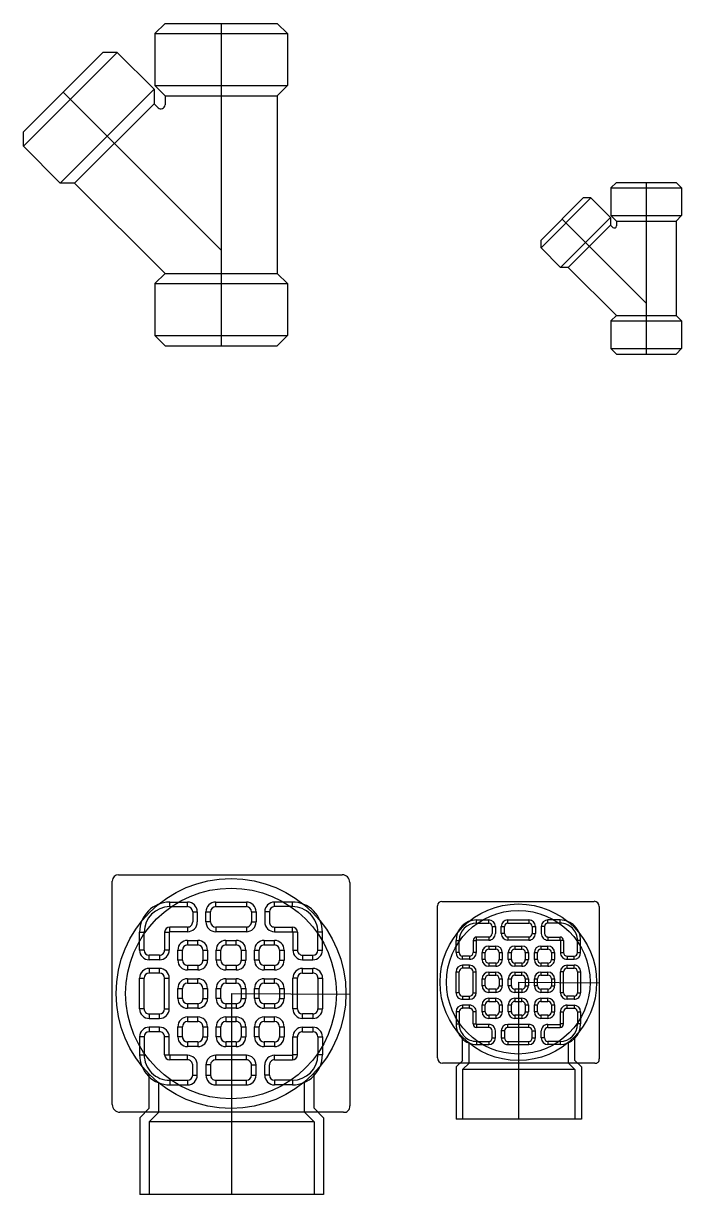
# Model space of a CAD drawing. Header units: millimetres. Extents: x -8500 to 104886, y -7800 to 56500.
# Drawn here: x 93448 to 93887, y 30254 to 31036 of the extents above; entities that cross this region are included whole.
import ezdxf

# ---------------------------------------------------------------- set-up
doc = ezdxf.new("R2010")
doc.units = ezdxf.units.MM
doc.header["$LTSCALE"] = 10
doc.layers.add('Y TEE 75', color=7, linetype='Continuous')

# ---------------------------------------------------------------- blocks, each defined once
blk = doc.blocks.new('Ytee 75 mirror')
at = {"layer": 'Y TEE 75'}
for p, q in [((32073.09, -30639.16), (32066.27, -30645.98)), ((32073.09, -30639.16), (32148.09, -30639.16)), ((32154.91, -30645.98), (32148.09, -30639.16)), ((32066.27, -30645.98), (32154.91, -30645.98)), ((32066.27, -30645.98), (32066.27, -30680.75)), ((32154.91, -30645.98), (32154.91, -30680.75)), ((32041.16, -30658.57), (31978.49, -30721.25)), ((32031.52, -30658.57), (31978.49, -30711.61)), ((32041.16, -30658.57), (32031.52, -30658.57)), ((32065.75, -30683.16), (32041.16, -30658.57)), ((32065.75, -30683.16), (32003.08, -30745.84)), ((32065.75, -30683.16), (32065.75, -30692.8)), ((32073.09, -30687.57), (32066.27, -30680.75)), ((32066.27, -30680.75), (32154.91, -30680.75)), ((32154.91, -30680.75), (32148.09, -30687.57)), ((32073.09, -30687.57), (32073.09, -30693.56)), ((32073.09, -30687.57), (32148.09, -30687.57)), ((32148.09, -30687.57), (32148.09, -30806.21)), ((32065.75, -30692.8), (32012.72, -30745.84)), ((32068.43, -30695.49), (32065.75, -30692.8)), ((31978.49, -30721.25), (31978.49, -30711.61)), ((32003.08, -30745.84), (31978.49, -30721.25)), ((32012.72, -30745.84), (32003.08, -30745.84)), ((32073.09, -30806.21), (32012.72, -30745.84)), ((32073.09, -30806.21), (32066.27, -30813.03)), ((32073.09, -30806.21), (32148.09, -30806.21)), ((32154.91, -30813.03), (32148.09, -30806.21)), ((32066.27, -30813.03), (32066.27, -30847.8)), ((32066.27, -30813.03), (32154.91, -30813.03)), ((32154.91, -30813.03), (32154.91, -30847.8)), ((32073.09, -30854.62), (32066.27, -30847.8)), ((32066.27, -30847.8), (32154.91, -30847.8)), ((32073.09, -30854.62), (32148.09, -30854.62)), ((32154.91, -30847.8), (32148.09, -30854.62))]:
    blk.add_line(p, q, dxfattribs=at)
at = {"layer": 'Y TEE 75', "color": 252}
blk.add_line((32110.59, -30639.16), (32110.59, -30854.62), dxfattribs=at)
at = {"layer": 'Y TEE 75', "color": 253}
blk.add_line((32110.59, -30790.67), (32005.01, -30685.09), dxfattribs=at)
at = {"layer": 'Y TEE 75'}
blk.add_arc((32070.36, -30693.56), 2.73, 225, 0, dxfattribs=at)
blk = doc.blocks.new('PT')
at = {"color": 0, "linetype": 'Continuous'}
for p, q in [((112.23, -92.76), (112.23, 54.09)), ((116.43, 58.29), (263.28, 58.29)), ((268.31, 53.25), (268.31, -93.6)), ((264.12, -97.8), (117.26, -97.8)), ((130.27, -101.48), (136.59, -95.16)), ((251.11, -101.48), (244.81, -95.19)), ((130.27, -101.48), (130.27, -151.92)), ((251.11, -101.48), (251.11, -151.92)), ((251.11, -151.92), (130.27, -151.92))]:
    blk.add_line(p, q, dxfattribs=at)
at = {"color": 7, "linetype": 'Continuous'}
for p, q in [((149.99, 40.33), (161.74, 40.33)), ((149.99, 37.31), (149.99, 40.33)), ((161.74, 37.31), (161.74, 40.33)), ((180.2, 40.33), (200.34, 40.33)), ((180.2, 37.31), (180.2, 40.33)), ((200.34, 40.33), (200.34, 37.31)), ((218.8, 37.31), (218.8, 40.33)), ((230.55, 40.33), (218.8, 40.33)), ((230.55, 37.31), (230.55, 40.33)), ((149.99, 37.31), (161.74, 37.31)), ((165.1, 33.95), (165.1, 27.24)), ((165.1, 33.95), (168.12, 33.95)), ((168.12, 33.95), (168.12, 27.24)), ((173.82, 27.24), (173.82, 33.95)), ((173.82, 33.95), (176.84, 33.95)), ((176.84, 27.24), (176.84, 33.95)), ((180.2, 37.31), (200.34, 37.31)), ((203.7, 33.95), (203.7, 27.24)), ((203.7, 33.95), (206.72, 33.95)), ((206.72, 33.95), (206.72, 27.24)), ((212.42, 33.95), (212.42, 27.24)), ((215.44, 33.95), (212.42, 33.95)), ((215.44, 33.95), (215.44, 27.24)), ((230.55, 37.31), (218.8, 37.31)), ((161.74, 23.88), (149.99, 23.88)), ((149.99, 20.86), (149.99, 23.88)), ((161.74, 23.88), (161.74, 20.86)), ((176.84, 27.24), (173.82, 27.24)), ((200.34, 23.88), (180.2, 23.88)), ((180.2, 23.88), (180.2, 20.86)), ((200.34, 23.88), (200.34, 20.86)), ((203.7, 27.24), (206.72, 27.24)), ((218.8, 23.88), (230.55, 23.88)), ((218.8, 23.88), (218.8, 20.86)), ((230.55, 20.86), (230.55, 23.88)), ((130.19, 8.78), (130.19, 20.52)), ((130.19, 20.52), (133.21, 20.52)), ((133.21, 8.78), (133.21, 20.52)), ((146.63, 20.52), (146.63, 8.78)), ((146.63, 20.52), (149.66, 20.52)), ((149.66, 20.52), (149.66, 8.78)), ((161.74, 20.86), (149.99, 20.86)), ((200.34, 20.86), (180.2, 20.86)), ((218.8, 20.86), (230.55, 20.86)), ((233.91, 20.52), (230.88, 20.52)), ((230.88, 20.52), (230.88, 8.78)), ((233.91, 20.52), (233.91, 8.78)), ((250.35, 20.52), (247.33, 20.52)), ((247.33, 8.78), (247.33, 20.52)), ((250.35, 8.78), (250.35, 20.52)), ((133.21, 8.78), (130.19, 8.78)), ((149.66, 8.78), (146.63, 8.78)), ((155.36, 2.06), (155.36, 8.78)), ((155.36, 8.78), (158.38, 8.78)), ((158.38, 2.06), (158.38, 8.78)), ((161.74, 15.15), (168.45, 15.15)), ((161.74, 15.15), (161.74, 12.13)), ((161.74, 12.13), (168.45, 12.13)), ((168.45, 12.13), (168.45, 15.15)), ((171.81, 8.78), (171.81, 2.06)), ((171.81, 8.78), (174.83, 8.78)), ((174.83, 8.78), (174.83, 2.06)), ((180.54, 2.06), (180.54, 8.78)), ((180.54, 8.78), (183.56, 8.78)), ((183.56, 2.06), (183.56, 8.78)), ((186.91, 15.15), (193.63, 15.15)), ((186.91, 15.15), (186.91, 12.13)), ((186.91, 12.13), (193.63, 12.13)), ((193.63, 12.13), (193.63, 15.15)), ((196.98, 8.78), (196.98, 2.06)), ((196.98, 8.78), (200, 8.78)), ((200, 8.78), (200, 2.06)), ((205.71, 2.06), (205.71, 8.78)), ((205.71, 8.78), (208.73, 8.78)), ((208.73, 2.06), (208.73, 8.78)), ((212.09, 15.15), (218.8, 15.15)), ((212.09, 15.15), (212.09, 12.13)), ((212.09, 12.13), (218.8, 12.13)), ((218.8, 12.13), (218.8, 15.15)), ((222.16, 8.78), (222.16, 2.06)), ((222.16, 8.78), (225.18, 8.78)), ((225.18, 8.78), (225.18, 2.06)), ((230.88, 8.78), (233.91, 8.78)), ((247.33, 8.78), (250.35, 8.78)), ((143.28, 5.42), (136.56, 5.42)), ((136.56, 2.4), (136.56, 5.42)), ((143.28, 2.4), (136.56, 2.4)), ((143.28, 5.42), (143.28, 2.4)), ((158.38, 2.06), (155.36, 2.06)), ((171.81, 2.06), (174.83, 2.06)), ((183.56, 2.06), (180.54, 2.06)), ((196.98, 2.06), (200, 2.06)), ((208.73, 2.06), (205.71, 2.06)), ((222.16, 2.06), (225.18, 2.06)), ((237.26, 5.42), (243.98, 5.42)), ((237.26, 5.42), (237.26, 2.4)), ((237.26, 2.4), (243.98, 2.4)), ((243.98, 2.4), (243.98, 5.42)), ((143.28, -3.31), (136.56, -3.31)), ((136.56, -3.31), (136.56, -6.33)), ((143.28, -6.33), (136.56, -6.33)), ((143.28, -6.33), (143.28, -3.31)), ((168.45, -1.29), (161.74, -1.29)), ((161.74, -1.29), (161.74, -4.31)), ((168.45, -4.31), (161.74, -4.31)), ((168.45, -1.29), (168.45, -4.31)), ((193.63, -1.29), (186.91, -1.29)), ((186.91, -1.29), (186.91, -4.31)), ((193.63, -4.31), (186.91, -4.31)), ((193.63, -1.29), (193.63, -4.31)), ((218.8, -1.29), (212.09, -1.29)), ((212.09, -1.29), (212.09, -4.31)), ((218.8, -4.31), (212.09, -4.31)), ((218.8, -1.29), (218.8, -4.31)), ((237.26, -3.31), (243.98, -3.31)), ((237.26, -6.33), (237.26, -3.31)), ((237.26, -6.33), (243.98, -6.33)), ((244.05, -6.29), (244.07, -3.27)), ((130.19, -9.69), (133.21, -9.69)), ((130.19, -29.82), (130.19, -9.69)), ((133.21, -29.82), (133.21, -9.69)), ((146.63, -29.82), (146.63, -9.69)), ((146.63, -9.69), (149.66, -9.69)), ((149.66, -29.82), (149.66, -9.69)), ((161.74, -10.02), (168.45, -10.02)), ((161.74, -10.02), (161.74, -13.04)), ((161.74, -13.04), (168.45, -13.04)), ((168.45, -13.04), (168.45, -10.02)), ((186.91, -10.02), (193.63, -10.02)), ((186.91, -10.02), (186.91, -13.04)), ((186.91, -13.04), (193.63, -13.04)), ((193.63, -13.04), (193.63, -10.02)), ((212.09, -10.02), (218.8, -10.02)), ((212.09, -10.02), (212.09, -13.04)), ((212.09, -13.04), (218.8, -13.04)), ((218.8, -13.04), (218.8, -10.02)), ((230.88, -29.82), (230.88, -9.69)), ((233.91, -9.69), (230.88, -9.69)), ((233.91, -29.82), (233.91, -9.69)), ((247.33, -9.69), (247.33, -29.82)), ((247.39, -9.67), (250.41, -9.69)), ((250.35, -9.69), (250.35, -29.82)), ((155.36, -23.11), (155.36, -16.4)), ((155.36, -16.4), (158.38, -16.4)), ((158.38, -23.11), (158.38, -16.4)), ((171.81, -16.4), (171.81, -23.11)), ((171.81, -16.4), (174.83, -16.4)), ((174.83, -16.4), (174.83, -23.11)), ((180.54, -23.11), (180.54, -16.4)), ((180.54, -16.4), (183.56, -16.4)), ((183.56, -23.11), (183.56, -16.4)), ((196.98, -16.4), (196.98, -23.11)), ((196.98, -16.4), (200, -16.4)), ((200, -16.4), (200, -23.11)), ((205.71, -23.11), (205.71, -16.4)), ((205.71, -16.4), (208.73, -16.4)), ((208.73, -23.11), (208.73, -16.4)), ((222.16, -16.4), (222.16, -23.11)), ((222.16, -16.4), (225.18, -16.4)), ((225.18, -16.4), (225.18, -23.11)), ((133.21, -29.82), (130.19, -29.82)), ((146.63, -29.82), (149.66, -29.82)), ((158.38, -23.11), (155.36, -23.11)), ((168.45, -26.47), (161.74, -26.47)), ((161.74, -26.47), (161.74, -29.49)), ((168.45, -29.49), (161.74, -29.49)), ((168.45, -26.47), (168.45, -29.49)), ((171.81, -23.11), (174.83, -23.11)), ((183.56, -23.11), (180.54, -23.11)), ((193.63, -26.47), (186.91, -26.47)), ((186.91, -26.47), (186.91, -29.49)), ((193.63, -29.49), (186.91, -29.49)), ((193.63, -26.47), (193.63, -29.49)), ((196.98, -23.11), (200, -23.11)), ((208.73, -23.11), (205.71, -23.11)), ((218.8, -26.47), (212.09, -26.47)), ((212.09, -26.47), (212.09, -29.49)), ((218.8, -29.49), (212.09, -29.49)), ((218.8, -26.47), (218.8, -29.49)), ((222.16, -23.11), (225.18, -23.11)), ((233.91, -29.82), (230.88, -29.82)), ((247.33, -29.82), (250.35, -29.82)), ((136.56, -33.18), (143.28, -33.18)), ((136.56, -33.18), (136.56, -36.2)), ((136.56, -36.2), (143.28, -36.2)), ((143.28, -36.2), (143.28, -33.18)), ((161.74, -35.2), (168.45, -35.2)), ((161.74, -35.2), (161.74, -38.22)), ((161.74, -38.22), (168.45, -38.22)), ((168.45, -38.22), (168.45, -35.2)), ((186.91, -35.2), (193.63, -35.2)), ((186.91, -35.2), (186.91, -38.22)), ((186.91, -38.22), (193.63, -38.22)), ((193.63, -38.22), (193.63, -35.2)), ((212.09, -35.2), (218.8, -35.2)), ((212.09, -35.2), (212.09, -38.22)), ((212.09, -38.22), (218.8, -38.22)), ((218.8, -38.22), (218.8, -35.2)), ((243.98, -33.18), (237.26, -33.18)), ((237.26, -36.2), (237.26, -33.18)), ((243.98, -36.2), (237.26, -36.2)), ((243.98, -33.18), (243.98, -36.2)), ((143.28, -41.91), (136.56, -41.91)), ((136.56, -41.91), (136.56, -44.93)), ((143.28, -44.93), (136.56, -44.93)), ((143.28, -44.93), (143.28, -41.91)), ((155.36, -48.29), (155.36, -41.57)), ((155.36, -41.57), (158.38, -41.57)), ((158.38, -48.29), (158.38, -41.57)), ((171.81, -41.57), (171.81, -48.29)), ((171.81, -41.57), (174.83, -41.57)), ((174.83, -41.57), (174.83, -48.29)), ((180.54, -48.29), (180.54, -41.57)), ((180.54, -41.57), (183.56, -41.57)), ((183.56, -48.29), (183.56, -41.57)), ((196.98, -41.57), (196.98, -48.29)), ((196.98, -41.57), (200, -41.57)), ((200, -41.57), (200, -48.29)), ((205.71, -48.29), (205.71, -41.57)), ((205.71, -41.57), (208.73, -41.57)), ((208.73, -48.29), (208.73, -41.57)), ((222.16, -41.57), (222.16, -48.29)), ((222.16, -41.57), (225.18, -41.57)), ((225.18, -41.57), (225.18, -48.29)), ((237.26, -41.91), (243.98, -41.91)), ((237.26, -44.93), (237.26, -41.91)), ((237.26, -44.93), (243.98, -44.93)), ((243.98, -41.91), (243.98, -44.93)), ((133.21, -48.29), (130.19, -48.29)), ((130.19, -48.29), (130.19, -60.03)), ((133.21, -48.29), (133.21, -60.03)), ((146.63, -60.03), (146.63, -48.29)), ((149.66, -48.29), (146.63, -48.29)), ((149.66, -60.03), (149.66, -48.29)), ((158.38, -48.29), (155.36, -48.29)), ((168.45, -51.64), (161.74, -51.64)), ((161.74, -51.64), (161.74, -54.66)), ((168.45, -51.64), (168.45, -54.66)), ((171.81, -48.29), (174.83, -48.29)), ((183.56, -48.29), (180.54, -48.29)), ((193.63, -51.64), (186.91, -51.64)), ((186.91, -51.64), (186.91, -54.66)), ((193.63, -51.64), (193.63, -54.66)), ((196.98, -48.29), (200, -48.29)), ((208.73, -48.29), (205.71, -48.29)), ((218.8, -51.64), (212.09, -51.64)), ((212.09, -51.64), (212.09, -54.66)), ((218.8, -51.64), (218.8, -54.66)), ((222.16, -48.29), (225.18, -48.29)), ((230.88, -60.03), (230.88, -48.29)), ((230.88, -48.29), (233.91, -48.29)), ((233.91, -60.03), (233.91, -48.29)), ((247.33, -48.29), (250.35, -48.29)), ((247.33, -48.29), (247.33, -60.03)), ((250.35, -48.29), (250.35, -60.03)), ((130.19, -60.03), (133.21, -60.03)), ((146.63, -60.03), (149.66, -60.03)), ((161.74, -60.37), (149.99, -60.37)), ((149.99, -60.37), (149.99, -63.39)), ((168.45, -54.66), (161.74, -54.66)), ((161.74, -63.39), (161.74, -60.37)), ((200.34, -60.37), (180.2, -60.37)), ((180.2, -63.39), (180.2, -60.37)), ((193.63, -54.66), (186.91, -54.66)), ((200.34, -63.39), (200.34, -60.37)), ((218.8, -54.66), (212.09, -54.66)), ((218.8, -63.39), (218.8, -60.37)), ((218.8, -60.37), (230.55, -60.37)), ((230.55, -60.37), (230.55, -63.39)), ((233.91, -60.03), (230.88, -60.03)), ((250.35, -60.03), (247.33, -60.03)), ((161.74, -63.39), (149.99, -63.39)), ((165.1, -73.46), (165.1, -66.75)), ((168.12, -73.46), (168.12, -66.75)), ((173.82, -66.75), (173.82, -73.46)), ((176.84, -66.75), (173.82, -66.75)), ((176.84, -66.75), (176.84, -73.46)), ((200.34, -63.39), (180.2, -63.39)), ((203.7, -73.46), (203.7, -66.75)), ((203.7, -66.75), (206.72, -66.75)), ((206.72, -73.46), (206.72, -66.75)), ((212.42, -73.46), (212.42, -66.75)), ((215.44, -73.46), (215.44, -66.75)), ((218.8, -63.39), (230.55, -63.39)), ((149.99, -76.82), (149.99, -79.84)), ((149.99, -76.82), (161.74, -76.82)), ((161.74, -76.82), (161.74, -79.84)), ((165.1, -73.46), (168.12, -73.46)), ((173.82, -73.46), (176.84, -73.46)), ((180.2, -76.82), (200.34, -76.82)), ((180.2, -76.82), (180.2, -79.84)), ((200.34, -79.84), (200.34, -76.82)), ((203.7, -73.46), (206.72, -73.46)), ((215.44, -73.46), (212.42, -73.46)), ((230.55, -76.82), (218.8, -76.82)), ((218.8, -76.82), (218.8, -79.84)), ((230.55, -76.82), (230.55, -79.84)), ((149.99, -79.84), (161.74, -79.84)), ((180.2, -79.84), (200.34, -79.84)), ((230.55, -79.84), (218.8, -79.84))]:
    blk.add_line(p, q, dxfattribs=at)
at = {"color": 252}
blk.add_line((190.69, -151.92), (190.69, -19.72), dxfattribs=at)
at = {"color": 253}
blk.add_line((190.69, -19.72), (268.31, -20.17), dxfattribs=at)
at = {"color": 8, "linetype": 'Continuous', "ltscale": 0.005}
for p, q in [((136.56, -95.19), (136.56, -72.85)), ((244.81, -95.19), (244.81, -71.99)), ((142.86, -97.8), (142.86, -78.54)), ((238.52, -97.8), (238.52, -77.85)), ((136.56, -104.09), (142.86, -97.8)), ((244.81, -104.09), (238.52, -97.8)), ((244.81, -104.09), (136.56, -104.09)), ((136.56, -104.09), (136.56, -151.92)), ((244.81, -104.09), (244.81, -151.92))]:
    blk.add_line(p, q, dxfattribs=at)
for radius in [75.52, 69.23]:
    blk.add_circle((190.27, -19.75), radius, dxfattribs=at)
at = {"color": 0, "linetype": 'Continuous'}
for centre, radius, start, end in [((116.43, 54.09), 4.2, 90, 180), ((263.28, 53.25), 5.03, 360, 90), ((117.26, -92.76), 5.03, 180, 270), ((264.67, -94.16), 3.68, 261.25907, 8.75666)]:
    blk.add_arc(centre, radius, start, end, dxfattribs=at)
at = {"color": 7, "linetype": 'Continuous'}
for centre, radius, start, end in [((149.99, 20.52), 19.8, 90, 180), ((161.74, 33.95), 6.38, 360, 90), ((180.2, 33.95), 6.38, 90, 180), ((200.34, 33.95), 6.38, 360, 90), ((218.8, 33.95), 6.38, 90, 180), ((230.55, 20.52), 19.8, 359.99999, 90), ((149.99, 20.52), 16.78, 90, 180), ((161.74, 33.95), 3.36, 360, 90), ((180.2, 33.95), 3.36, 90, 180), ((200.34, 33.95), 3.36, 360, 90), ((218.8, 33.95), 3.36, 90, 180), ((230.55, 20.52), 16.78, 359.99999, 90), ((149.99, 20.52), 3.36, 90, 180), ((161.74, 27.24), 3.36, 270, 0.00001), ((161.74, 27.24), 6.38, 270, 0.00001), ((180.2, 27.24), 6.38, 180, 270), ((180.2, 27.24), 3.36, 180, 270), ((200.34, 27.24), 3.36, 270, 0.00001), ((200.34, 27.24), 6.38, 270, 0.00001), ((218.8, 27.24), 6.38, 179.99999, 270), ((218.8, 27.24), 3.36, 179.99999, 270), ((230.55, 20.52), 3.36, 360, 90), ((149.99, 20.52), 0.336, 90, 180), ((230.55, 20.52), 0.336, 360, 90), ((136.56, 8.78), 6.38, 180, 270), ((136.56, 8.78), 3.36, 180, 270), ((143.28, 8.78), 3.36, 270, 0.00001), ((143.28, 8.78), 6.38, 270, 0.00001), ((161.74, 8.78), 6.38, 90, 180), ((161.74, 8.78), 3.36, 90, 180), ((168.45, 8.78), 6.38, 360, 90), ((168.45, 8.78), 3.36, 360, 90), ((186.91, 8.78), 6.38, 90, 180), ((186.91, 8.78), 3.36, 90, 180), ((193.63, 8.78), 6.38, 360, 90), ((193.63, 8.78), 3.36, 360, 90), ((212.09, 8.78), 6.38, 90, 180), ((212.09, 8.78), 3.36, 90, 180), ((218.8, 8.78), 6.38, 360, 90), ((218.8, 8.78), 3.36, 360, 90), ((237.26, 8.78), 6.38, 179.99999, 270), ((237.26, 8.78), 3.36, 179.99999, 270), ((243.98, 8.78), 6.38, 270, 360), ((243.98, 8.78), 3.36, 270, 360), ((161.74, 2.06), 6.38, 180, 270), ((161.74, 2.06), 3.36, 180, 270), ((168.45, 2.06), 3.36, 270, 0.00001), ((168.45, 2.06), 6.38, 270, 0.00001), ((186.91, 2.06), 6.38, 180, 270), ((186.91, 2.06), 3.36, 180, 270), ((186.91, 2.06), 3.36, 180, 270), ((193.63, 2.06), 3.36, 270, 0.00001), ((193.63, 2.06), 6.38, 270, 0.00001), ((212.09, 2.06), 6.38, 180, 270), ((212.09, 2.06), 3.36, 180, 270), ((212.09, 2.06), 3.36, 180, 270), ((218.8, 2.06), 3.36, 270, 360), ((218.8, 2.06), 6.38, 270, 0.00001), ((136.56, -9.69), 6.38, 90, 180), ((136.56, -9.69), 3.36, 90, 180), ((143.28, -9.69), 6.38, 360, 90), ((143.28, -9.69), 3.36, 360, 90), ((237.26, -9.69), 6.38, 90, 180), ((237.26, -9.69), 3.36, 90, 180), ((244.03, -9.65), 3.36, 359.679, 89.67901), ((244.03, -9.65), 6.38, 359.679, 89.67901), ((161.74, -16.4), 6.38, 90, 180), ((161.74, -16.4), 3.36, 90, 180), ((168.45, -16.4), 6.38, 360, 90), ((168.45, -16.4), 3.36, 360, 90), ((186.91, -16.4), 6.38, 90, 180), ((186.91, -16.4), 3.36, 90, 180), ((193.63, -16.4), 6.38, 360, 90), ((193.63, -16.4), 3.36, 360, 90), ((212.09, -16.4), 6.38, 90, 180), ((212.09, -16.4), 3.36, 90, 180), ((218.8, -16.4), 6.38, 360, 90), ((218.8, -16.4), 3.36, 360, 90), ((136.56, -29.82), 6.38, 179.99999, 270), ((136.56, -29.82), 3.36, 179.99999, 270), ((143.28, -29.82), 6.38, 270, 360), ((143.28, -29.82), 3.36, 270, 360), ((161.74, -23.11), 6.38, 180, 270), ((161.74, -23.11), 3.36, 180, 270), ((161.74, -23.11), 3.36, 180, 270), ((168.45, -23.11), 3.36, 270, 0.00001), ((168.45, -23.11), 6.38, 270, 0.00001), ((186.91, -23.11), 6.38, 180, 270), ((186.91, -23.11), 3.36, 180, 270), ((186.91, -23.11), 3.36, 180, 270), ((193.63, -23.11), 3.36, 270, 0.00001), ((193.63, -23.11), 6.38, 270, 0.00001), ((212.09, -23.11), 6.38, 180, 270), ((212.09, -23.11), 3.36, 180, 270), ((212.09, -23.11), 3.36, 180, 270), ((218.8, -23.11), 3.36, 270, 0.00001), ((218.8, -23.11), 6.38, 270, 0.00001), ((237.26, -29.82), 6.38, 180, 270), ((237.26, -29.82), 3.36, 180, 270), ((243.98, -29.82), 3.36, 270, 0.00001), ((243.98, -29.82), 6.38, 270, 0.00001), ((161.74, -41.57), 6.38, 90, 180), ((161.74, -41.57), 3.36, 90, 180), ((168.45, -41.57), 6.38, 360, 90), ((168.45, -41.57), 3.36, 359.99999, 90), ((186.91, -41.57), 6.38, 90, 180), ((186.91, -41.57), 3.36, 90, 180), ((193.63, -41.57), 6.38, 360, 90), ((193.63, -41.57), 3.36, 359.99999, 90), ((212.09, -41.57), 6.38, 90, 180), ((212.09, -41.57), 3.36, 90, 180), ((218.8, -41.57), 6.38, 360, 90), ((218.8, -41.57), 3.36, 360, 90), ((136.56, -48.29), 6.38, 90, 180), ((136.56, -48.29), 3.36, 90, 180), ((143.28, -48.29), 6.38, 359.99999, 90), ((143.28, -48.29), 3.36, 359.99999, 90), ((237.26, -48.29), 6.38, 90, 180.00001), ((237.26, -48.29), 3.36, 90, 180.00001), ((243.98, -48.29), 6.38, 360, 90), ((243.98, -48.29), 3.36, 360, 90), ((161.74, -48.29), 6.38, 180, 270), ((161.74, -48.29), 3.36, 179.99999, 270), ((161.74, -48.29), 3.36, 180, 270), ((168.45, -48.29), 3.36, 270, 360), ((168.45, -48.29), 6.38, 270, 0.00001), ((186.91, -48.29), 6.38, 180, 270), ((186.91, -48.29), 3.36, 179.99999, 270), ((186.91, -48.29), 3.36, 180, 270), ((193.63, -48.29), 3.36, 270, 360), ((193.63, -48.29), 6.38, 270, 0.00001), ((212.09, -48.29), 6.38, 180, 270), ((212.09, -48.29), 3.36, 179.99999, 270), ((212.09, -48.29), 3.36, 180, 270), ((218.8, -48.29), 3.36, 270, 360), ((218.8, -48.29), 6.38, 270, 0.00001), ((149.99, -60.03), 19.8, 179.99999, 270), ((149.99, -60.03), 16.78, 179.99999, 270), ((149.99, -60.03), 3.36, 180, 270), ((149.99, -60.03), 0.336, 180, 270), ((161.74, -66.75), 6.38, 359.99999, 90), ((180.2, -66.75), 6.38, 90, 180), ((200.34, -66.75), 6.38, 359.99999, 90), ((218.8, -66.75), 6.38, 90, 180.00001), ((230.55, -60.03), 3.36, 270, 360), ((230.55, -60.03), 0.336, 270, 360), ((230.55, -60.03), 16.78, 270, 0), ((230.55, -60.03), 19.8, 270, 0), ((161.74, -66.75), 3.36, 359.99999, 90), ((180.2, -66.75), 3.36, 90, 180), ((200.34, -66.75), 3.36, 359.99999, 90), ((218.8, -66.75), 3.36, 90, 180.00001), ((161.74, -73.46), 6.38, 270, 360), ((161.74, -73.46), 3.36, 270, 360), ((180.2, -73.46), 6.38, 179.99999, 270), ((180.2, -73.46), 3.36, 179.99999, 270), ((200.34, -73.46), 6.38, 270, 360), ((200.34, -73.46), 3.36, 270, 360), ((218.8, -73.46), 6.38, 180, 270), ((218.8, -73.46), 3.36, 180, 270)]:
    blk.add_arc(centre, radius, start, end, dxfattribs=at)
blk = doc.blocks.new('Y 40 MIRROR')
at = {"layer": 'Y TEE 75'}
for p, q in [((-1066.47, 87.33), (-1070.04, 83.76)), ((-1066.47, 87.33), (-1027.22, 87.33)), ((-1023.66, 83.76), (-1027.22, 87.33)), ((-1083.18, 77.17), (-1115.98, 44.37)), ((-1088.23, 77.17), (-1115.98, 49.42)), ((-1083.18, 77.17), (-1088.23, 77.17)), ((-1070.31, 64.3), (-1083.18, 77.17)), ((-1070.04, 83.76), (-1023.66, 83.76)), ((-1070.04, 83.76), (-1070.04, 65.56)), ((-1023.66, 83.76), (-1023.66, 65.56)), ((-1070.31, 64.3), (-1103.11, 31.5)), ((-1070.31, 64.3), (-1070.31, 59.26)), ((-1066.47, 62), (-1070.04, 65.56)), ((-1070.04, 65.56), (-1023.66, 65.56)), ((-1066.47, 62), (-1066.47, 58.86)), ((-1066.47, 62), (-1027.22, 62)), ((-1023.66, 65.56), (-1027.22, 62)), ((-1027.22, 62), (-1027.22, -0.09)), ((-1070.31, 59.26), (-1098.07, 31.5)), ((-1068.91, 57.85), (-1070.31, 59.26)), ((-1115.98, 44.37), (-1115.98, 49.42)), ((-1103.11, 31.5), (-1115.98, 44.37)), ((-1098.07, 31.5), (-1103.11, 31.5)), ((-1066.47, -0.09), (-1098.07, 31.5)), ((-1066.47, -0.09), (-1070.04, -3.66)), ((-1070.04, -3.66), (-1070.04, -21.86)), ((-1070.04, -3.66), (-1023.66, -3.66)), ((-1066.47, -0.09), (-1027.22, -0.09)), ((-1023.66, -3.66), (-1027.22, -0.09)), ((-1023.66, -3.66), (-1023.66, -21.86)), ((-1066.47, -25.42), (-1070.04, -21.86)), ((-1070.04, -21.86), (-1023.66, -21.86)), ((-1023.66, -21.86), (-1027.22, -25.42)), ((-1066.47, -25.42), (-1027.22, -25.42))]:
    blk.add_line(p, q, dxfattribs=at)
at = {"layer": 'Y TEE 75', "color": 252}
blk.add_line((-1046.85, 87.33), (-1046.85, -25.42), dxfattribs=at)
at = {"layer": 'Y TEE 75', "color": 253}
blk.add_line((-1046.85, 8.04), (-1102.1, 63.29), dxfattribs=at)
at = {"layer": 'Y TEE 75'}
blk.add_arc((-1067.9, 58.86), 1.43, 225, 0, dxfattribs=at)
blk = doc.blocks.new('PT 75')
at = {"color": 0, "linetype": 'Continuous'}
for p, q in [((837.86, -176.06), (837.86, -74.39)), ((840.76, -71.49), (942.43, -71.49)), ((945.91, -74.97), (945.91, -176.64)), ((943.01, -179.54), (841.34, -179.54)), ((850.35, -182.1), (854.72, -177.72)), ((934, -182.1), (929.64, -177.74)), ((850.35, -182.1), (850.35, -217.02)), ((934, -182.1), (934, -217.02)), ((934, -217.02), (850.35, -217.02))]:
    blk.add_line(p, q, dxfattribs=at)
at = {"color": 7, "linetype": 'Continuous'}
for p, q in [((864, -83.92), (872.13, -83.92)), ((864, -86.01), (864, -83.92)), ((864, -86.01), (872.13, -86.01)), ((872.13, -86.01), (872.13, -83.92)), ((884.91, -83.92), (898.85, -83.92)), ((884.91, -86.01), (884.91, -83.92)), ((884.91, -86.01), (898.85, -86.01)), ((898.85, -83.92), (898.85, -86.01)), ((911.64, -86.01), (911.64, -83.92)), ((919.77, -83.92), (911.64, -83.92)), ((919.77, -86.01), (911.64, -86.01)), ((919.77, -86.01), (919.77, -83.92)), ((874.45, -88.34), (874.45, -92.98)), ((874.45, -88.34), (876.55, -88.34)), ((876.55, -88.34), (876.55, -92.98)), ((880.5, -92.98), (880.5, -88.34)), ((880.5, -88.34), (882.59, -88.34)), ((882.59, -92.98), (880.5, -92.98)), ((882.59, -92.98), (882.59, -88.34)), ((901.18, -88.34), (901.18, -92.98)), ((901.18, -88.34), (903.27, -88.34)), ((901.18, -92.98), (903.27, -92.98)), ((903.27, -88.34), (903.27, -92.98)), ((907.22, -88.34), (907.22, -92.98)), ((909.31, -88.34), (907.22, -88.34)), ((909.31, -88.34), (909.31, -92.98)), ((850.29, -105.76), (850.29, -97.63)), ((850.29, -97.63), (852.38, -97.63)), ((852.38, -105.76), (852.38, -97.63)), ((861.67, -97.63), (861.67, -105.76)), ((861.67, -97.63), (863.77, -97.63)), ((863.77, -97.63), (863.77, -105.76)), ((872.13, -95.31), (864, -95.31)), ((864, -97.4), (864, -95.31)), ((872.13, -97.4), (864, -97.4)), ((872.13, -95.31), (872.13, -97.4)), ((872.13, -101.35), (876.78, -101.35)), ((872.13, -101.35), (872.13, -103.44)), ((876.78, -103.44), (876.78, -101.35)), ((898.85, -95.31), (884.91, -95.31)), ((884.91, -95.31), (884.91, -97.4)), ((898.85, -97.4), (884.91, -97.4)), ((889.56, -101.35), (894.21, -101.35)), ((889.56, -101.35), (889.56, -103.44)), ((894.21, -103.44), (894.21, -101.35)), ((898.85, -95.31), (898.85, -97.4)), ((906.99, -101.35), (911.64, -101.35)), ((906.99, -101.35), (906.99, -103.44)), ((911.64, -95.31), (919.77, -95.31)), ((911.64, -95.31), (911.64, -97.4)), ((911.64, -97.4), (919.77, -97.4)), ((911.64, -103.44), (911.64, -101.35)), ((919.77, -97.4), (919.77, -95.31)), ((922.09, -97.63), (920, -97.63)), ((920, -97.63), (920, -105.76)), ((922.09, -97.63), (922.09, -105.76)), ((933.48, -97.63), (931.39, -97.63)), ((931.39, -105.76), (931.39, -97.63)), ((933.48, -105.76), (933.48, -97.63)), ((852.38, -105.76), (850.29, -105.76)), ((859.35, -108.09), (854.7, -108.09)), ((854.7, -110.18), (854.7, -108.09)), ((859.35, -108.09), (859.35, -110.18)), ((863.77, -105.76), (861.67, -105.76)), ((867.72, -110.41), (867.72, -105.76)), ((867.72, -105.76), (869.81, -105.76)), ((869.81, -110.41), (869.81, -105.76)), ((872.13, -103.44), (876.78, -103.44)), ((879.1, -105.76), (879.1, -110.41)), ((879.1, -105.76), (881.19, -105.76)), ((881.19, -105.76), (881.19, -110.41)), ((885.14, -110.41), (885.14, -105.76)), ((885.14, -105.76), (887.24, -105.76)), ((887.24, -110.41), (887.24, -105.76)), ((889.56, -103.44), (894.21, -103.44)), ((896.53, -105.76), (896.53, -110.41)), ((896.53, -105.76), (898.62, -105.76)), ((898.62, -105.76), (898.62, -110.41)), ((902.57, -110.41), (902.57, -105.76)), ((902.57, -105.76), (904.66, -105.76)), ((904.66, -110.41), (904.66, -105.76)), ((906.99, -103.44), (911.64, -103.44)), ((913.96, -105.76), (913.96, -110.41)), ((913.96, -105.76), (916.05, -105.76)), ((916.05, -105.76), (916.05, -110.41)), ((920, -105.76), (922.09, -105.76)), ((924.42, -108.09), (929.06, -108.09)), ((924.42, -108.09), (924.42, -110.18)), ((929.06, -110.18), (929.06, -108.09)), ((931.39, -105.76), (933.48, -105.76)), ((859.35, -110.18), (854.7, -110.18)), ((859.35, -114.13), (854.7, -114.13)), ((854.7, -114.13), (854.7, -116.22)), ((859.35, -116.22), (854.7, -116.22)), ((859.35, -116.22), (859.35, -114.13)), ((869.81, -110.41), (867.72, -110.41)), ((876.78, -112.74), (872.13, -112.74)), ((872.13, -112.74), (872.13, -114.83)), ((876.78, -114.83), (872.13, -114.83)), ((876.78, -112.74), (876.78, -114.83)), ((879.1, -110.41), (881.19, -110.41)), ((887.24, -110.41), (885.14, -110.41)), ((894.21, -112.74), (889.56, -112.74)), ((889.56, -112.74), (889.56, -114.83)), ((894.21, -114.83), (889.56, -114.83)), ((894.21, -112.74), (894.21, -114.83)), ((896.53, -110.41), (898.62, -110.41)), ((904.66, -110.41), (902.57, -110.41)), ((911.64, -112.74), (906.99, -112.74)), ((906.99, -112.74), (906.99, -114.83)), ((911.64, -114.83), (906.99, -114.83)), ((911.64, -112.74), (911.64, -114.83)), ((913.96, -110.41), (916.05, -110.41)), ((924.42, -110.18), (929.06, -110.18)), ((924.42, -114.13), (929.06, -114.13)), ((924.42, -116.22), (924.42, -114.13)), ((924.42, -116.22), (929.06, -116.22)), ((929.12, -116.2), (929.13, -114.11)), ((850.29, -118.55), (852.38, -118.55)), ((850.29, -132.49), (850.29, -118.55)), ((852.38, -132.49), (852.38, -118.55)), ((861.67, -132.49), (861.67, -118.55)), ((861.67, -118.55), (863.77, -118.55)), ((863.77, -132.49), (863.77, -118.55)), ((867.72, -127.84), (867.72, -123.19)), ((867.72, -123.19), (869.81, -123.19)), ((869.81, -127.84), (869.81, -123.19)), ((872.13, -118.78), (876.78, -118.78)), ((872.13, -118.78), (872.13, -120.87)), ((872.13, -120.87), (876.78, -120.87)), ((876.78, -120.87), (876.78, -118.78)), ((879.1, -123.19), (879.1, -127.84)), ((879.1, -123.19), (881.19, -123.19)), ((881.19, -123.19), (881.19, -127.84)), ((885.14, -127.84), (885.14, -123.19)), ((885.14, -123.19), (887.24, -123.19)), ((887.24, -127.84), (887.24, -123.19)), ((889.56, -118.78), (894.21, -118.78)), ((889.56, -118.78), (889.56, -120.87)), ((889.56, -120.87), (894.21, -120.87)), ((894.21, -120.87), (894.21, -118.78)), ((896.53, -123.19), (896.53, -127.84)), ((896.53, -123.19), (898.62, -123.19)), ((898.62, -123.19), (898.62, -127.84)), ((902.57, -127.84), (902.57, -123.19)), ((902.57, -123.19), (904.66, -123.19)), ((904.66, -127.84), (904.66, -123.19)), ((906.99, -118.78), (911.64, -118.78)), ((906.99, -118.78), (906.99, -120.87)), ((906.99, -120.87), (911.64, -120.87)), ((911.64, -120.87), (911.64, -118.78)), ((913.96, -123.19), (913.96, -127.84)), ((913.96, -123.19), (916.05, -123.19)), ((916.05, -123.19), (916.05, -127.84)), ((920, -132.49), (920, -118.55)), ((922.09, -118.55), (920, -118.55)), ((922.09, -132.49), (922.09, -118.55)), ((931.39, -118.55), (931.39, -132.49)), ((931.43, -118.53), (933.52, -118.55)), ((933.48, -118.55), (933.48, -132.49)), ((852.38, -132.49), (850.29, -132.49)), ((861.67, -132.49), (863.77, -132.49)), ((869.81, -127.84), (867.72, -127.84)), ((876.78, -130.16), (872.13, -130.16)), ((872.13, -130.16), (872.13, -132.26)), ((876.78, -132.26), (872.13, -132.26)), ((876.78, -130.16), (876.78, -132.26)), ((879.1, -127.84), (881.19, -127.84)), ((887.24, -127.84), (885.14, -127.84)), ((894.21, -130.16), (889.56, -130.16)), ((889.56, -130.16), (889.56, -132.26)), ((894.21, -132.26), (889.56, -132.26)), ((894.21, -130.16), (894.21, -132.26)), ((896.53, -127.84), (898.62, -127.84)), ((904.66, -127.84), (902.57, -127.84)), ((911.64, -130.16), (906.99, -130.16)), ((906.99, -130.16), (906.99, -132.26)), ((911.64, -132.26), (906.99, -132.26)), ((911.64, -130.16), (911.64, -132.26)), ((913.96, -127.84), (916.05, -127.84)), ((922.09, -132.49), (920, -132.49)), ((931.39, -132.49), (933.48, -132.49)), ((854.7, -134.81), (859.35, -134.81)), ((854.7, -134.81), (854.7, -136.9)), ((854.7, -136.9), (859.35, -136.9)), ((859.35, -136.9), (859.35, -134.81)), ((867.72, -145.27), (867.72, -140.62)), ((867.72, -140.62), (869.81, -140.62)), ((869.81, -145.27), (869.81, -140.62)), ((872.13, -136.21), (876.78, -136.21)), ((872.13, -136.21), (872.13, -138.3)), ((872.13, -138.3), (876.78, -138.3)), ((876.78, -138.3), (876.78, -136.21)), ((879.1, -140.62), (879.1, -145.27)), ((879.1, -140.62), (881.19, -140.62)), ((881.19, -140.62), (881.19, -145.27)), ((885.14, -145.27), (885.14, -140.62)), ((885.14, -140.62), (887.24, -140.62)), ((887.24, -145.27), (887.24, -140.62)), ((889.56, -136.21), (894.21, -136.21)), ((889.56, -136.21), (889.56, -138.3)), ((889.56, -138.3), (894.21, -138.3)), ((894.21, -138.3), (894.21, -136.21)), ((896.53, -140.62), (896.53, -145.27)), ((896.53, -140.62), (898.62, -140.62)), ((898.62, -140.62), (898.62, -145.27)), ((902.57, -145.27), (902.57, -140.62)), ((902.57, -140.62), (904.66, -140.62)), ((904.66, -145.27), (904.66, -140.62)), ((906.99, -136.21), (911.64, -136.21)), ((906.99, -136.21), (906.99, -138.3)), ((906.99, -138.3), (911.64, -138.3)), ((911.64, -138.3), (911.64, -136.21)), ((913.96, -140.62), (913.96, -145.27)), ((913.96, -140.62), (916.05, -140.62)), ((916.05, -140.62), (916.05, -145.27)), ((929.06, -134.81), (924.42, -134.81)), ((924.42, -136.9), (924.42, -134.81)), ((929.06, -136.9), (924.42, -136.9)), ((929.06, -134.81), (929.06, -136.9)), ((852.38, -145.27), (850.29, -145.27)), ((850.29, -145.27), (850.29, -153.4)), ((852.38, -145.27), (852.38, -153.4)), ((859.35, -140.85), (854.7, -140.85)), ((854.7, -140.85), (854.7, -142.94)), ((859.35, -142.94), (854.7, -142.94)), ((859.35, -142.94), (859.35, -140.85)), ((861.67, -153.4), (861.67, -145.27)), ((863.77, -145.27), (861.67, -145.27)), ((863.77, -153.4), (863.77, -145.27)), ((869.81, -145.27), (867.72, -145.27)), ((876.78, -147.59), (872.13, -147.59)), ((872.13, -147.59), (872.13, -149.68)), ((876.78, -147.59), (876.78, -149.68)), ((879.1, -145.27), (881.19, -145.27)), ((887.24, -145.27), (885.14, -145.27)), ((894.21, -147.59), (889.56, -147.59)), ((889.56, -147.59), (889.56, -149.68)), ((894.21, -147.59), (894.21, -149.68)), ((896.53, -145.27), (898.62, -145.27)), ((904.66, -145.27), (902.57, -145.27)), ((911.64, -147.59), (906.99, -147.59)), ((906.99, -147.59), (906.99, -149.68)), ((911.64, -147.59), (911.64, -149.68)), ((913.96, -145.27), (916.05, -145.27)), ((920, -153.4), (920, -145.27)), ((920, -145.27), (922.09, -145.27)), ((922.09, -153.4), (922.09, -145.27)), ((924.42, -140.85), (929.06, -140.85)), ((924.42, -142.94), (924.42, -140.85)), ((924.42, -142.94), (929.06, -142.94)), ((929.06, -140.85), (929.06, -142.94)), ((931.39, -145.27), (933.48, -145.27)), ((931.39, -145.27), (931.39, -153.4)), ((933.48, -145.27), (933.48, -153.4)), ((850.29, -153.4), (852.38, -153.4)), ((861.67, -153.4), (863.77, -153.4)), ((872.13, -153.63), (864, -153.63)), ((864, -153.63), (864, -155.73)), ((872.13, -155.73), (864, -155.73)), ((876.78, -149.68), (872.13, -149.68)), ((872.13, -155.73), (872.13, -153.63)), ((898.85, -153.63), (884.91, -153.63)), ((884.91, -155.73), (884.91, -153.63)), ((898.85, -155.73), (884.91, -155.73)), ((894.21, -149.68), (889.56, -149.68)), ((898.85, -155.73), (898.85, -153.63)), ((911.64, -149.68), (906.99, -149.68)), ((911.64, -155.73), (911.64, -153.63)), ((911.64, -153.63), (919.77, -153.63)), ((911.64, -155.73), (919.77, -155.73)), ((919.77, -153.63), (919.77, -155.73)), ((922.09, -153.4), (920, -153.4)), ((933.48, -153.4), (931.39, -153.4)), ((874.45, -162.7), (874.45, -158.05)), ((874.45, -162.7), (876.55, -162.7)), ((876.55, -162.7), (876.55, -158.05)), ((880.5, -158.05), (880.5, -162.7)), ((882.59, -158.05), (880.5, -158.05)), ((880.5, -162.7), (882.59, -162.7)), ((882.59, -158.05), (882.59, -162.7)), ((901.18, -162.7), (901.18, -158.05)), ((901.18, -158.05), (903.27, -158.05)), ((901.18, -162.7), (903.27, -162.7)), ((903.27, -162.7), (903.27, -158.05)), ((907.22, -162.7), (907.22, -158.05)), ((909.31, -162.7), (907.22, -162.7)), ((909.31, -162.7), (909.31, -158.05)), ((864, -165.02), (864, -167.11)), ((864, -165.02), (872.13, -165.02)), ((864, -167.11), (872.13, -167.11)), ((872.13, -165.02), (872.13, -167.11)), ((884.91, -165.02), (898.85, -165.02)), ((884.91, -165.02), (884.91, -167.11)), ((884.91, -167.11), (898.85, -167.11)), ((898.85, -167.11), (898.85, -165.02)), ((919.77, -165.02), (911.64, -165.02)), ((911.64, -165.02), (911.64, -167.11)), ((919.77, -167.11), (911.64, -167.11)), ((919.77, -165.02), (919.77, -167.11))]:
    blk.add_line(p, q, dxfattribs=at)
at = {"color": 252}
blk.add_line((892.17, -217.02), (892.17, -125.37), dxfattribs=at)
at = {"color": 253}
blk.add_line((892.17, -125.37), (945.91, -125.81), dxfattribs=at)
at = {"color": 8, "linetype": 'Continuous', "ltscale": 0.005}
for p, q in [((854.7, -177.74), (854.7, -162.28)), ((929.64, -177.74), (929.64, -161.68)), ((859.06, -179.54), (859.06, -166.21)), ((925.29, -179.54), (925.29, -165.74)), ((854.7, -183.9), (859.06, -179.54)), ((929.64, -183.9), (925.29, -179.54)), ((929.64, -183.9), (854.7, -183.9)), ((854.7, -183.9), (854.7, -217.02)), ((929.64, -183.9), (929.64, -217.02))]:
    blk.add_line(p, q, dxfattribs=at)
for radius in [52.29, 47.93]:
    blk.add_circle((891.88, -125.52), radius, dxfattribs=at)
at = {"color": 0, "linetype": 'Continuous'}
for centre, radius, start, end in [((840.76, -74.39), 2.9, 90, 180), ((942.43, -74.97), 3.49, 360, 90), ((841.34, -176.06), 3.49, 180, 270), ((943.39, -177.03), 2.55, 261.25907, 8.75666)]:
    blk.add_arc(centre, radius, start, end, dxfattribs=at)
at = {"color": 7, "linetype": 'Continuous'}
for centre, radius, start, end in [((864, -97.63), 13.71, 90, 180), ((864, -97.63), 11.62, 90, 180), ((872.13, -88.34), 4.42, 360, 90), ((872.13, -88.34), 2.32, 360, 90), ((884.91, -88.34), 4.42, 90, 180), ((884.91, -88.34), 2.32, 90, 180), ((898.85, -88.34), 4.42, 360, 90), ((898.85, -88.34), 2.32, 360, 90), ((911.64, -88.34), 4.42, 90, 180), ((911.64, -88.34), 2.32, 90, 180), ((919.77, -97.63), 13.71, 359.99999, 90), ((919.77, -97.63), 11.62, 359.99999, 90), ((872.13, -92.98), 2.32, 270, 0.00001), ((872.13, -92.98), 4.42, 270, 0.00001), ((884.91, -92.98), 4.42, 180, 270), ((884.91, -92.98), 2.32, 180, 270), ((898.85, -92.98), 2.32, 270, 0.00001), ((898.85, -92.98), 4.42, 270, 0.00001), ((911.64, -92.98), 4.42, 179.99999, 270), ((911.64, -92.98), 2.32, 179.99999, 270), ((864, -97.63), 2.32, 90, 180), ((864, -97.63), 0.232, 90, 180), ((872.13, -105.76), 4.42, 90, 180), ((876.78, -105.76), 4.42, 360, 90), ((889.56, -105.76), 4.42, 90, 180), ((894.21, -105.76), 4.42, 360, 90), ((906.99, -105.76), 4.42, 90, 180), ((911.64, -105.76), 4.42, 360, 90), ((919.77, -97.63), 2.32, 360, 90), ((919.77, -97.63), 0.232, 360, 90), ((854.7, -105.76), 4.42, 180, 270), ((854.7, -105.76), 2.32, 180, 270), ((859.35, -105.76), 2.32, 270, 0.00001), ((859.35, -105.76), 4.42, 270, 0.00001), ((872.13, -105.76), 2.32, 90, 180), ((876.78, -105.76), 2.32, 360, 90), ((889.56, -105.76), 2.32, 90, 180), ((894.21, -105.76), 2.32, 360, 90), ((906.99, -105.76), 2.32, 90, 180), ((911.64, -105.76), 2.32, 360, 90), ((924.42, -105.76), 4.42, 179.99999, 270), ((924.42, -105.76), 2.32, 179.99999, 270), ((929.06, -105.76), 4.42, 270, 360), ((929.06, -105.76), 2.32, 270, 360), ((854.7, -118.55), 4.42, 90, 180), ((854.7, -118.55), 2.32, 90, 180), ((859.35, -118.55), 4.42, 360, 90), ((859.35, -118.55), 2.32, 360, 90), ((872.13, -110.41), 4.42, 180, 270), ((872.13, -110.41), 2.32, 180, 270), ((876.78, -110.41), 2.32, 270, 0.00001), ((876.78, -110.41), 4.42, 270, 0.00001), ((889.56, -110.41), 4.42, 180, 270), ((889.56, -110.41), 2.32, 180, 270), ((889.56, -110.41), 2.32, 180, 270), ((894.21, -110.41), 2.32, 270, 0.00001), ((894.21, -110.41), 4.42, 270, 0.00001), ((906.99, -110.41), 4.42, 180, 270), ((906.99, -110.41), 2.32, 180, 270), ((906.99, -110.41), 2.32, 180, 270), ((911.64, -110.41), 2.32, 270, 360), ((911.64, -110.41), 4.42, 270, 0.00001), ((924.42, -118.55), 4.42, 90, 180), ((924.42, -118.55), 2.32, 90, 180), ((929.1, -118.52), 2.32, 359.679, 89.67901), ((929.1, -118.52), 4.42, 359.679, 89.67901), ((872.13, -123.19), 4.42, 90, 180), ((872.13, -123.19), 2.32, 90, 180), ((876.78, -123.19), 4.42, 360, 90), ((876.78, -123.19), 2.32, 360, 90), ((889.56, -123.19), 4.42, 90, 180), ((889.56, -123.19), 2.32, 90, 180), ((894.21, -123.19), 4.42, 360, 90), ((894.21, -123.19), 2.32, 360, 90), ((906.99, -123.19), 4.42, 90, 180), ((906.99, -123.19), 2.32, 90, 180), ((911.64, -123.19), 4.42, 360, 90), ((911.64, -123.19), 2.32, 360, 90), ((854.7, -132.49), 4.42, 179.99999, 270), ((854.7, -132.49), 2.32, 179.99999, 270), ((859.35, -132.49), 4.42, 270, 360), ((859.35, -132.49), 2.32, 270, 360), ((872.13, -127.84), 4.42, 180, 270), ((872.13, -127.84), 2.32, 180, 270), ((872.13, -127.84), 2.32, 180, 270), ((876.78, -127.84), 2.32, 270, 0.00001), ((876.78, -127.84), 4.42, 270, 0.00001), ((889.56, -127.84), 4.42, 180, 270), ((889.56, -127.84), 2.32, 180, 270), ((889.56, -127.84), 2.32, 180, 270), ((894.21, -127.84), 2.32, 270, 0.00001), ((894.21, -127.84), 4.42, 270, 0.00001), ((906.99, -127.84), 4.42, 180, 270), ((906.99, -127.84), 2.32, 180, 270), ((906.99, -127.84), 2.32, 180, 270), ((911.64, -127.84), 2.32, 270, 0.00001), ((911.64, -127.84), 4.42, 270, 0.00001), ((924.42, -132.49), 4.42, 180, 270), ((924.42, -132.49), 2.32, 180, 270), ((929.06, -132.49), 2.32, 270, 0.00001), ((929.06, -132.49), 4.42, 270, 0.00001), ((872.13, -140.62), 4.42, 90, 180), ((872.13, -140.62), 2.32, 90, 180), ((876.78, -140.62), 4.42, 360, 90), ((876.78, -140.62), 2.32, 359.99999, 90), ((889.56, -140.62), 4.42, 90, 180), ((889.56, -140.62), 2.32, 90, 180), ((894.21, -140.62), 4.42, 360, 90), ((894.21, -140.62), 2.32, 359.99999, 90), ((906.99, -140.62), 4.42, 90, 180), ((906.99, -140.62), 2.32, 90, 180), ((911.64, -140.62), 4.42, 360, 90), ((911.64, -140.62), 2.32, 360, 90), ((854.7, -145.27), 4.42, 90, 180), ((854.7, -145.27), 2.32, 90, 180), ((859.35, -145.27), 4.42, 359.99999, 90), ((859.35, -145.27), 2.32, 359.99999, 90), ((872.13, -145.27), 4.42, 180, 270), ((872.13, -145.27), 2.32, 179.99999, 270), ((872.13, -145.27), 2.32, 180, 270), ((876.78, -145.27), 2.32, 270, 360), ((876.78, -145.27), 4.42, 270, 0.00001), ((889.56, -145.27), 4.42, 180, 270), ((889.56, -145.27), 2.32, 179.99999, 270), ((889.56, -145.27), 2.32, 180, 270), ((894.21, -145.27), 2.32, 270, 360), ((894.21, -145.27), 4.42, 270, 0.00001), ((906.99, -145.27), 4.42, 180, 270), ((906.99, -145.27), 2.32, 179.99999, 270), ((906.99, -145.27), 2.32, 180, 270), ((911.64, -145.27), 2.32, 270, 360), ((911.64, -145.27), 4.42, 270, 0.00001), ((924.42, -145.27), 4.42, 90, 180.00001), ((924.42, -145.27), 2.32, 90, 180.00001), ((929.06, -145.27), 4.42, 360, 90), ((929.06, -145.27), 2.32, 360, 90), ((864, -153.4), 13.71, 179.99999, 270), ((864, -153.4), 11.62, 179.99999, 270), ((864, -153.4), 2.32, 180, 270), ((864, -153.4), 0.232, 180, 270), ((872.13, -158.05), 4.42, 359.99999, 90), ((872.13, -158.05), 2.32, 359.99999, 90), ((884.91, -158.05), 4.42, 90, 180), ((884.91, -158.05), 2.32, 90, 180), ((898.85, -158.05), 4.42, 359.99999, 90), ((898.85, -158.05), 2.32, 359.99999, 90), ((911.64, -158.05), 4.42, 90, 180.00001), ((911.64, -158.05), 2.32, 90, 180.00001), ((919.77, -153.4), 2.32, 270, 360), ((919.77, -153.4), 0.232, 270, 360), ((919.77, -153.4), 11.62, 270, 0), ((919.77, -153.4), 13.71, 270, 0), ((872.13, -162.7), 4.42, 270, 360), ((872.13, -162.7), 2.32, 270, 360), ((884.91, -162.7), 4.42, 179.99999, 270), ((884.91, -162.7), 2.32, 179.99999, 270), ((898.85, -162.7), 4.42, 270, 360), ((898.85, -162.7), 2.32, 270, 360), ((911.64, -162.7), 4.42, 180, 270), ((911.64, -162.7), 2.32, 180, 270)]:
    blk.add_arc(centre, radius, start, end, dxfattribs=at)

msp = doc.modelspace()

# ---------------------------------------------------------------- block references
for name, p, xscale, yscale, zscale in [('Ytee 75 mirror', (61493.98, 61652.05), 0.9992304435209927, 0.9992304435209927, 0.9992304435209927), ('Y 40 MIRROR', (94927.44, 30841.5), 1.016166281755213, 1.016166281755213, 1.016166281755213), ('PT', (93393.11, 30408.71), 1.016166281755213, 1.016166281755213, 1.016166281755213)]:
    msp.add_blockref(name, p, dxfattribs=dict(xscale=xscale, yscale=yscale, zscale=zscale))
msp.add_blockref('PT 75', (92886.38, 30521.66))

doc.saveas('drawing.dxf')
